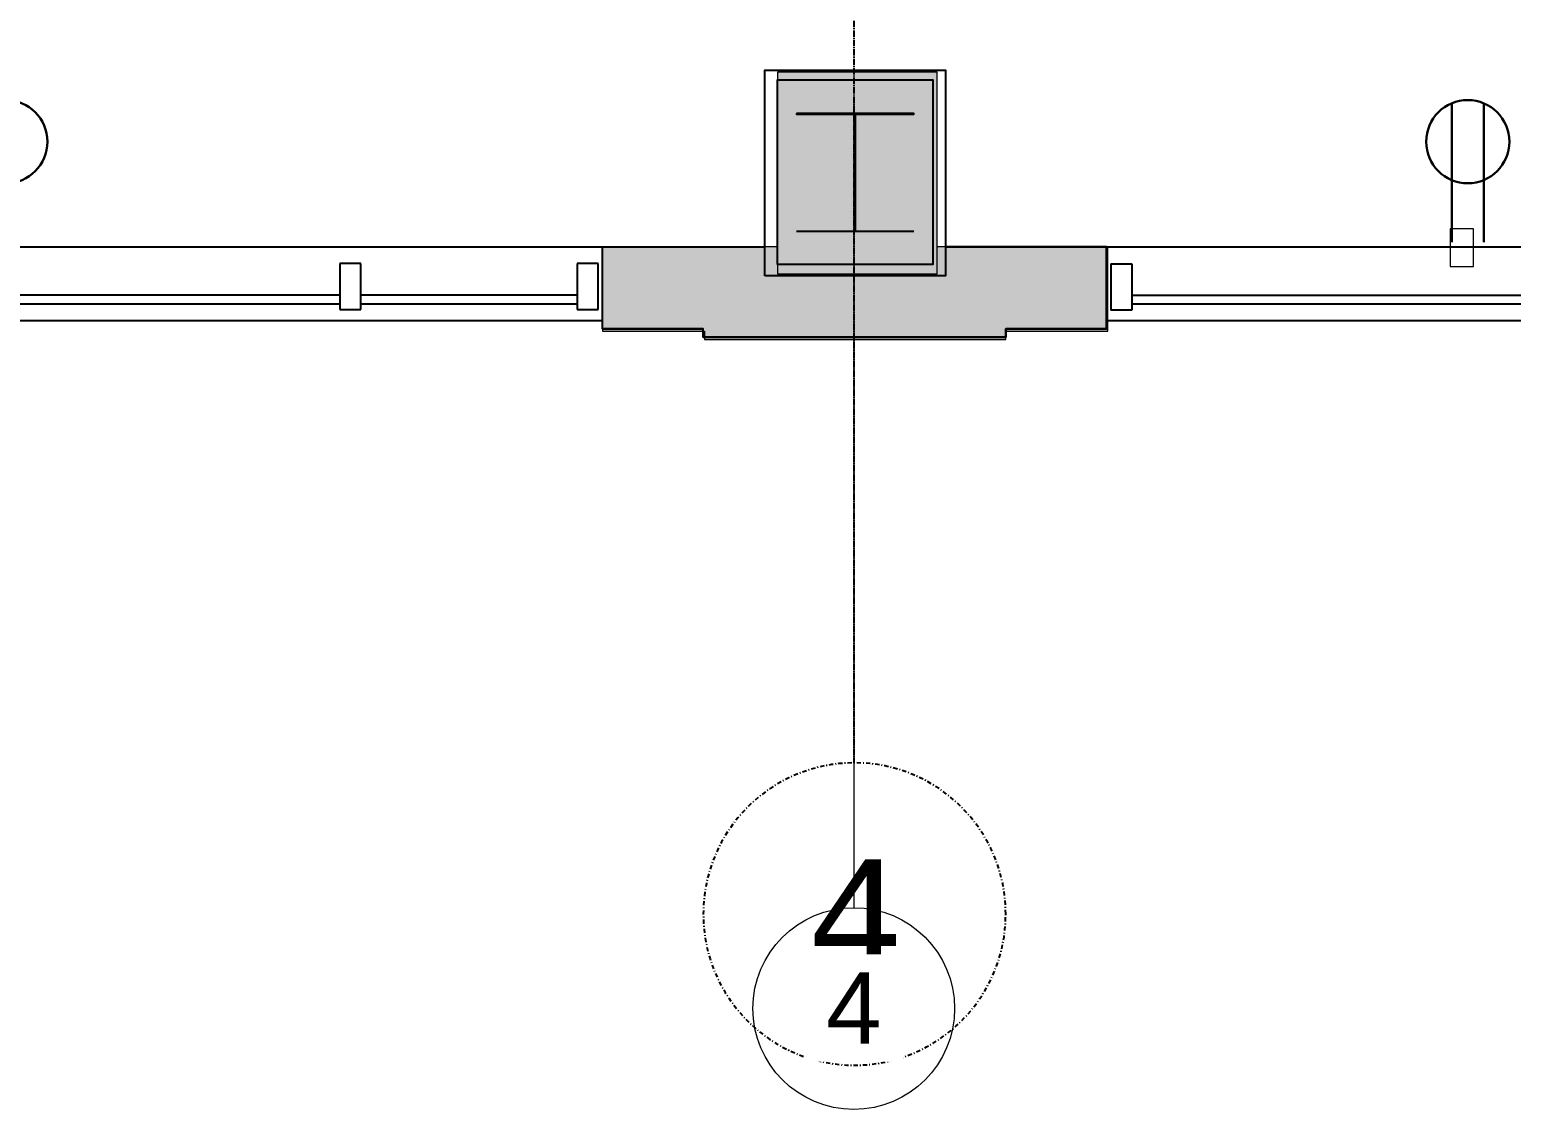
# Model space of a CAD drawing. Header units: inches. Extents: x 25329 to 28023, y 11893 to 13703.
# Drawn here: x 26243.6 to 26420, y 12012.5 to 12141 of the extents above; entities that cross this region are included whole.
import ezdxf

# ---------------------------------------------------------------- set-up
doc = ezdxf.new("R2010")
doc.units = ezdxf.units.IN
doc.header["$MEASUREMENT"] = 0
for name, pattern in [('L1$0$Plaza America BA02$0$CENTER2', [1.125, 0.75, -0.125, 0.125, -0.125]), ('L1$0$Plaza America BA02$0$DASHDOT', [1, 0.5, -0.25, 0, -0.25]), ('L1$0$SAG 02ATL Ste230PHII$0$CENTER2', [1.125, 0.75, -0.125, 0.125, -0.125])]:
    doc.linetypes.add(name, pattern=pattern)
for name, color, linetype in [('L1$0$A-Cols-Extr', 8, 'Continuous'), ('L1$0$A-Glaz', 8, 'Continuous'), ('L1$0$A-Wall-Extr', 8, 'Continuous'), ('L1$0$Plaza America BA02$0$14', 8, 'L1$0$Plaza America BA02$0$DASHDOT'), ('L1$0$Plaza America BA02$0$A-Column grid', 8, 'L1$0$Plaza America BA02$0$CENTER2'), ('L1$0$SAG 02ATL Ste230PHII$0$A-Column grid', 8, 'L1$0$SAG 02ATL Ste230PHII$0$CENTER2')]:
    doc.layers.add(name, color=color, linetype=linetype)
for name, color, linetype, lineweight in [('X1$0$A-ANNO-NOTE', 4, 'Continuous', 30), ('X1$0$A-WALL', 8, 'Continuous', 13), ('X1$0$A-WALL-PATT', 8, 'Continuous', 13), ('X1$0$E-ELEC-FIXT', 4, 'Continuous', 9), ('X1$0$S-COLS', 8, 'Continuous', 13), ('X1$0$S-GRID', 8, 'Continuous', 9), ('X1$0$S-GRID-IDEN', 8, 'Continuous', 9)]:
    doc.layers.add(name, color=color, linetype=linetype, lineweight=lineweight)
doc.styles.add('L1$0$Plaza America BA02$0$MONOTXT', font='MONOTXT', dxfattribs={"height": 0.2})
doc.styles.add('X1$0$Swis721 Lt BT', font='swissl.ttf', dxfattribs={"height": 8.514638})

# ---------------------------------------------------------------- blocks, each defined once
blk = doc.blocks.new('X1$0$PS - Duplex - Duplex-V152-FIRST FLOOR POWER _ SIGNAL')
at = {"layer": 'X1$0$E-ELEC-FIXT'}
for p, q in [((1.375, 2.25), (-1.375, 2.25)), ((-1.375, 2.25), (-1.375, -2.25)), ((1.375, -2.25), (1.375, 2.25)), ((-1.375, -2.25), (1.375, -2.25))]:
    blk.add_line(p, q, dxfattribs=at)
blk = doc.blocks.new('X1$0$Concrete-Rectangular-Column - 19 X 24-5195709-FIRST FLOOR POWER _ SIGNAL')
at = {"layer": 'X1$0$S-COLS'}
blk.add_hatch(color=256, dxfattribs=at).paths.add_polyline_path([(-9.5, -12), (9.5, -12), (9.5, 12), (-9.5, 12)], flags=0)
for p, q in [((9.5, 12), (-9.5, 12)), ((-9.5, 12), (-9.5, -12)), ((9.5, -12), (9.5, 12)), ((-9.5, -12), (9.5, -12))]:
    blk.add_line(p, q, dxfattribs=at)
blk = doc.blocks.new('X1$0$Grid - Grid Head - Circle-50561-FIRST FLOOR POWER _ SIGNAL')
at = {"layer": 'X1$0$S-GRID-IDEN'}
blk.add_circle((0, 0), 0.125, dxfattribs=at)

msp = doc.modelspace()

# ---------------------------------------------------------------- hatches: boundary and pattern name
at = {"layer": 'X1$0$A-WALL-PATT'}
for points in [[(26323.98, 12105.17), (26323.98, 12115.17), (26311.82, 12115.17), (26311.82, 12105.17)], [(26323.98, 12104.17), (26359.82, 12104.17), (26359.82, 12115.17), (26351.64, 12115.17), (26351.64, 12111.98), (26332.64, 12111.98), (26332.64, 12115.17), (26323.98, 12115.17), (26323.98, 12105.17)], [(26359.82, 12105.17), (26371.98, 12105.17), (26371.98, 12115.17), (26359.82, 12115.17)]]:
    msp.add_hatch(color=256, dxfattribs=at).paths.add_polyline_path(points, flags=0)

# ---------------------------------------------------------------- linework, layer by layer
at = {"layer": 'L1$0$A-Cols-Extr'}
for points in [[(26331.16, 12111.73), (26331.16, 12136.23), (26352.64, 12136.23), (26352.64, 12111.73)], [(26332.65, 12113.07), (26332.65, 12135.07), (26351.15, 12135.07), (26351.15, 12113.07)], [(26334.9, 12131.07), (26334.9, 12130.98), (26348.89, 12130.98), (26348.89, 12131.07)]]:
    msp.add_lwpolyline(points, close=True, dxfattribs=at)
for points in [[(26341.9, 12130.98), (26341.9, 12116.98)], [(26334.9, 12117.07), (26348.9, 12117.07)]]:
    msp.add_lwpolyline(points, dxfattribs=at)
at = {"layer": 'L1$0$A-Glaz'}
for p, q in [((26131.82, 12115.17), (26311.82, 12115.17)), ((26311.82, 12105.43), (26311.82, 12115.17)), ((26371.82, 12105.43), (26371.82, 12115.17)), ((26371.82, 12115.17), (26452.32, 12115.17)), ((26280.57, 12113.21), (26280.57, 12107.71)), ((26283.07, 12113.21), (26280.57, 12113.21)), ((26283.07, 12107.71), (26283.07, 12113.21)), ((26311.32, 12113.21), (26308.82, 12113.21)), ((26308.82, 12113.21), (26308.82, 12107.71)), ((26311.32, 12107.71), (26311.32, 12113.21)), ((26372.32, 12113.17), (26374.82, 12113.17)), ((26372.32, 12113.17), (26372.32, 12107.67)), ((26374.82, 12113.17), (26374.82, 12107.67)), ((26233.82, 12109.48), (26280.57, 12109.48)), ((26283.07, 12109.48), (26308.82, 12109.48)), ((26374.82, 12109.42), (26449.32, 12109.42)), ((26233.82, 12108.42), (26280.57, 12108.42)), ((26280.57, 12107.71), (26283.07, 12107.71)), ((26283.07, 12108.42), (26308.82, 12108.42)), ((26308.82, 12107.71), (26311.32, 12107.71)), ((26374.82, 12107.67), (26372.32, 12107.67)), ((26374.82, 12108.42), (26449.32, 12108.42)), ((26131.82, 12106.42), (26311.82, 12106.42)), ((26371.82, 12106.42), (26452.32, 12106.42))]:
    msp.add_line(p, q, dxfattribs=at)
at = {"layer": 'L1$0$A-Wall-Extr'}
for p, q in [((26311.82, 12115.17), (26331.16, 12115.17)), ((26371.82, 12115.17), (26352.64, 12115.17)), ((26311.82, 12105.43), (26323.82, 12105.43)), ((26323.82, 12104.43), (26323.82, 12105.43)), ((26323.82, 12104.43), (26323.82, 12104.43)), ((26323.82, 12104.43), (26359.82, 12104.43)), ((26359.82, 12104.43), (26359.82, 12105.43)), ((26359.82, 12105.43), (26371.82, 12105.43))]:
    msp.add_line(p, q, dxfattribs=at)
at = {"layer": 'L1$0$A-Wall-Extr', "flags": 128}
msp.add_lwpolyline([(26331.16, 12136.23), (26352.64, 12136.23), (26352.64, 12115.17), (26371.82, 12115.17), (26371.82, 12105.43), (26359.82, 12105.43), (26359.82, 12104.43), (26323.82, 12104.43), (26323.82, 12105.43), (26311.82, 12105.43), (26311.82, 12115.17), (26331.16, 12115.17)], close=True, dxfattribs=at)
at = {"layer": 'L1$0$Plaza America BA02$0$14'}
msp.add_ellipse((26341.82, 12035.78), major_axis=(18, 0), ratio=0.99964, start_param=0, end_param=6.283175, dxfattribs=at)
at = {"layer": 'L1$0$Plaza America BA02$0$A-Column grid'}
msp.add_line((26341.73, 12300.7), (26341.73, 12053.77), dxfattribs=at)
at = {"layer": 'L1$0$SAG 02ATL Ste230PHII$0$A-Column grid'}
msp.add_line((26341.73, 12300.7), (26341.73, 12053.77), dxfattribs=at)
at = {"layer": 'X1$0$A-ANNO-NOTE'}
for p, q in [((26412.9, 12115.74), (26412.9, 12132.27)), ((26416.73, 12115.74), (26416.73, 12132.27))]:
    msp.add_line(p, q, dxfattribs=at)
for centre in [(26240.81, 12127.7), (26414.81, 12127.7)]:
    msp.add_circle(centre, 4.95, dxfattribs=at)
at = {"layer": 'X1$0$A-WALL'}
for p, q in [((26332.64, 12115.17), (26311.82, 12115.17)), ((26311.82, 12115.17), (26311.82, 12105.17)), ((26371.98, 12115.17), (26351.64, 12115.17)), ((26371.98, 12105.17), (26371.98, 12115.17)), ((26311.82, 12105.17), (26323.98, 12105.17)), ((26323.98, 12105.17), (26323.98, 12104.17)), ((26323.98, 12104.17), (26359.82, 12104.17)), ((26359.82, 12104.17), (26359.82, 12105.17)), ((26359.82, 12105.17), (26371.98, 12105.17))]:
    msp.add_line(p, q, dxfattribs=at)
at = {"layer": 'X1$0$S-GRID'}
msp.add_line((26341.73, 12132.53), (26341.73, 12036.53), dxfattribs=at)

# ---------------------------------------------------------------- block references
at = {"layer": 'X1$0$E-ELEC-FIXT'}
msp.add_blockref('X1$0$PS - Duplex - Duplex-V152-FIRST FLOOR POWER _ SIGNAL', (26414.1, 12115.1), dxfattribs=at)
at = {"layer": 'X1$0$S-COLS'}
msp.add_blockref('X1$0$Concrete-Rectangular-Column - 19 X 24-5195709-FIRST FLOOR POWER _ SIGNAL', (26342.14, 12123.98), dxfattribs=at)
at = {"layer": 'X1$0$S-GRID-IDEN', "xscale": 95.99999999999994, "yscale": 95.99999999999994, "zscale": 95.99999999999994, "rotation": 180}
msp.add_blockref('X1$0$Grid - Grid Head - Circle-50561-FIRST FLOOR POWER _ SIGNAL', (26341.73, 12024.53), dxfattribs=at)

# ---------------------------------------------------------------- texts
at = {"layer": 'L1$0$Plaza America BA02$0$14', "style": 'L1$0$Plaza America BA02$0$MONOTXT', "width": 1.000361}
msp.add_text('4', height=13.49, dxfattribs=at).set_placement((26336.08, 12028.8))

# ---------------------------------------------------------------- next in the draw order: texts
at = {"layer": 'X1$0$S-GRID-IDEN', "insert": (26341.73, 12028.86), "char_height": 8.51, "width": 7.56, "attachment_point": 2, "line_spacing_factor": 1.00667, "style": 'X1$0$Swis721 Lt BT', "bg_fill": 3, "box_fill_scale": 1.25, "bg_fill_color": 0, "bg_fill_transparency": 0}
msp.add_mtext('4', dxfattribs=at)

doc.saveas('drawing.dxf')
